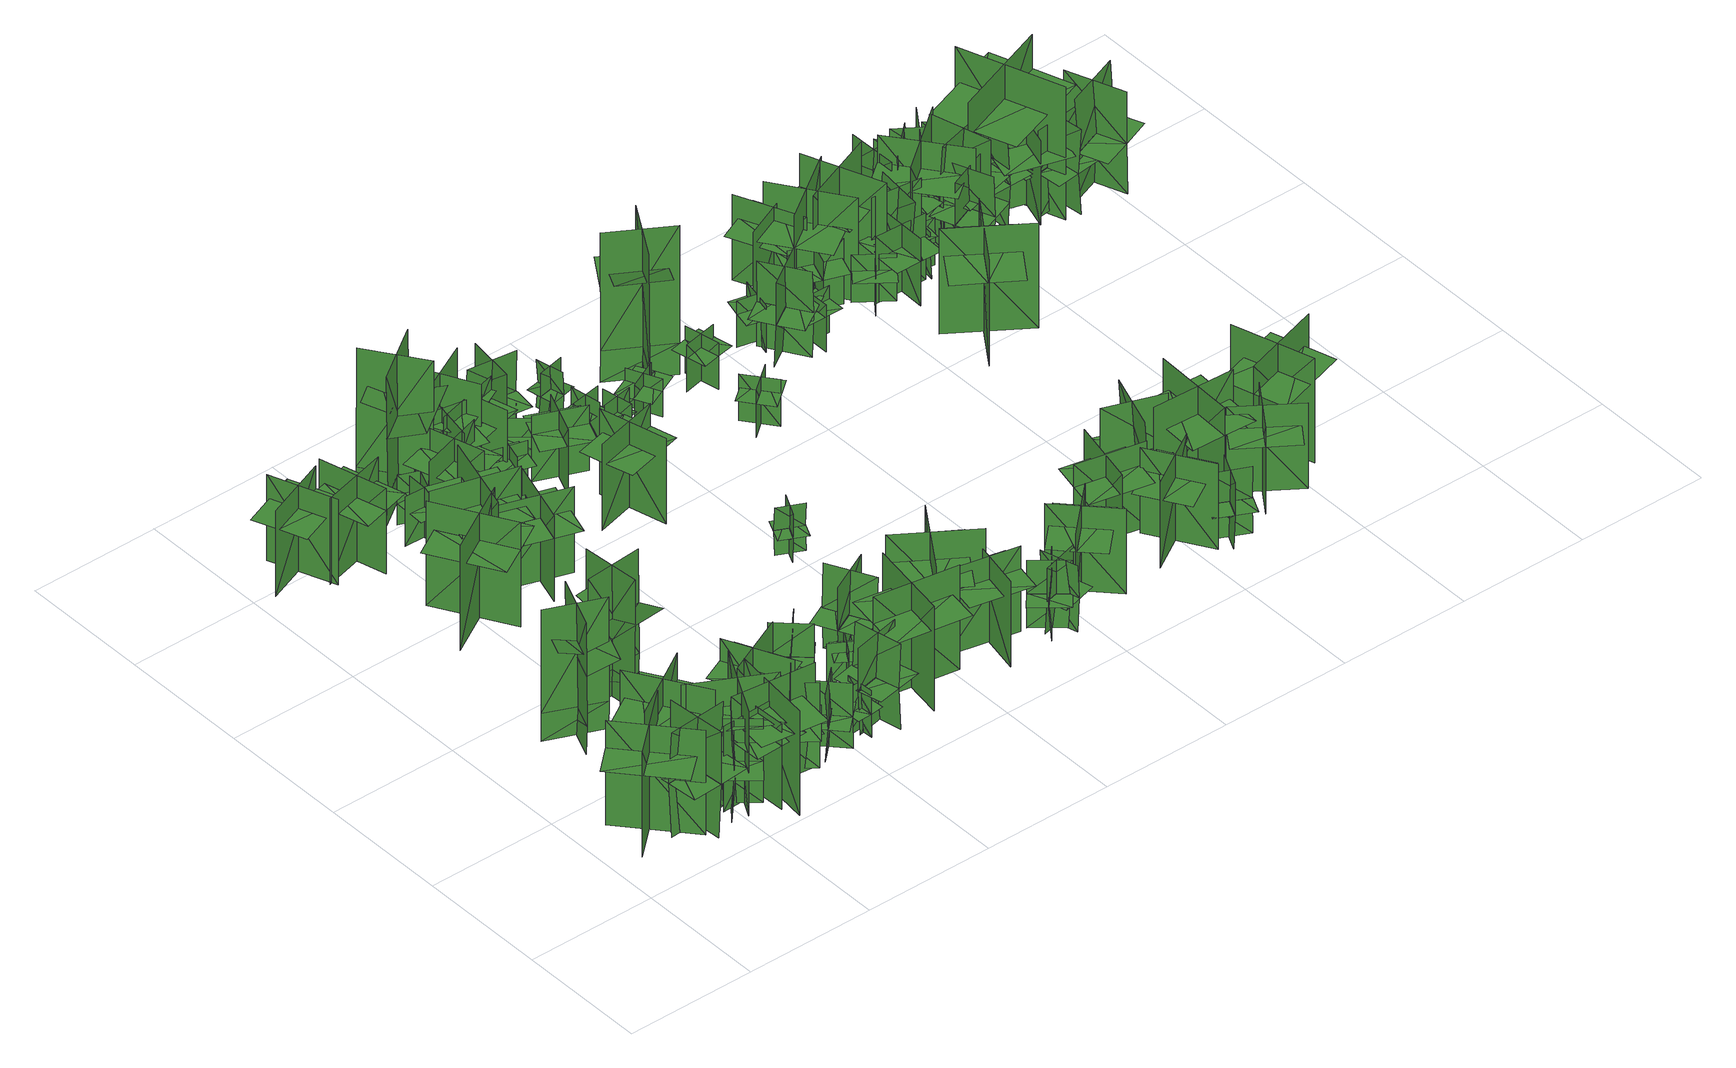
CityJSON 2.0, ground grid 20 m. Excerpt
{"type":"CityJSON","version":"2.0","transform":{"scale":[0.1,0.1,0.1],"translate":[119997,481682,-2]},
"CityObjects":{
"tree1":{"type":"SolitaryVegetationObject","geometry":[{"type":"MultiSurface","lod":"1","boundaries":[[[0,1,2]],[[0,2,3]],[[4,5,6]],[[4,6,7]],[[8,9,10]],[[8,10,11]],[[8,12,13]],[[8,13,9]]]}]},
"tree2":{"type":"SolitaryVegetationObject","geometry":[{"type":"MultiSurface","lod":"1","boundaries":[[[14,15,16]],[[14,16,17]],[[18,19,20]],[[18,20,21]],[[22,23,19]],[[22,19,18]],[[24,25,15]],[[24,15,14]],[[14,15,26]],[[14,26,27]],[[14,28,29]],[[14,29,15]]]}]},
"tree3":{"type":"SolitaryVegetationObject","geometry":[{"type":"MultiSurface","lod":"1","boundaries":[[[30,31,32]],[[30,32,33]],[[34,35,36]],[[34,36,37]],[[38,39,40]],[[38,40,41]],[[38,42,43]],[[38,43,39]]]}]},
"tree4":{"type":"SolitaryVegetationObject","geometry":[{"type":"MultiSurface","lod":"1","boundaries":[[[44,45,46]],[[44,46,47]],[[48,49,50]],[[48,50,51]],[[52,53,49]],[[52,49,48]],[[54,55,45]],[[54,45,44]],[[44,45,56]],[[44,56,57]],[[44,58,59]],[[44,59,45]]]}]},
"tree5":{"type":"SolitaryVegetationObject","geometry":[{"type":"MultiSurface","lod":"1","boundaries":[[[60,61,62]],[[60,62,63]],[[64,65,66]],[[64,66,67]],[[68,69,65]],[[68,65,64]],[[70,71,61]],[[70,61,60]],[[72,73,74]],[[72,74,75]],[[76,77,78]],[[76,78,79]]]}]},
"tree6":{"type":"SolitaryVegetationObject","geometry":[{"type":"MultiSurface","lod":"1","boundaries":[[[80,81,82]],[[80,82,83]],[[84,85,86]],[[84,86,87]],[[88,89,90]],[[88,90,91]],[[88,92,93]],[[88,93,89]]]}]},
"tree7":{"type":"SolitaryVegetationObject","geometry":[{"type":"MultiSurface","lod":"1","boundaries":[[[94,95,96]],[[94,96,97]],[[98,99,100]],[[98,100,101]],[[102,103,104]],[[102,104,105]],[[102,106,107]],[[102,107,103]]]}]},
"tree8":{"type":"SolitaryVegetationObject","geometry":[{"type":"MultiSurface","lod":"1","boundaries":[[[108,109,110]],[[108,110,111]],[[112,113,114]],[[112,114,115]],[[116,117,118]],[[116,118,119]],[[116,120,121]],[[116,121,117]]]}]},
"tree9":{"type":"SolitaryVegetationObject","geometry":[{"type":"MultiSurface","lod":"1","boundaries":[[[122,123,124]],[[122,124,125]],[[126,127,128]],[[126,128,129]],[[130,131,132]],[[130,132,133]],[[130,134,135]],[[130,135,131]]]}]},
"tree10":{"type":"SolitaryVegetationObject","geometry":[{"type":"MultiSurface","lod":"1","boundaries":[[[136,137,138]],[[136,138,139]],[[140,141,142]],[[140,142,143]],[[144,145,141]],[[144,141,140]],[[146,147,137]],[[146,137,136]],[[148,149,150]],[[148,150,151]],[[152,153,154]],[[152,154,155]]]}]},
"tree11":{"type":"SolitaryVegetationObject","geometry":[{"type":"MultiSurface","lod":"1","boundaries":[[[156,157,158]],[[156,158,159]],[[160,161,162]],[[160,162,163]],[[164,165,161]],[[164,161,160]],[[166,167,157]],[[166,157,156]],[[156,157,168]],[[156,168,169]],[[156,170,171]],[[156,171,157]]]}]},
"tree12":{"type":"SolitaryVegetationObject","geometry":[{"type":"MultiSurface","lod":"1","boundaries":[[[172,173,174]],[[172,174,175]],[[176,177,178]],[[176,178,179]],[[180,181,177]],[[180,177,176]],[[182,183,173]],[[182,173,172]],[[172,173,184]],[[172,184,185]],[[172,186,187]],[[172,187,173]]]}]},
"tree13":{"type":"SolitaryVegetationObject","geometry":[{"type":"MultiSurface","lod":"1","boundaries":[[[188,189,190]],[[188,190,191]],[[192,193,194]],[[192,194,195]],[[196,197,198]],[[196,198,199]],[[196,200,201]],[[196,201,197]]]}]},
"tree14":{"type":"SolitaryVegetationObject","geometry":[{"type":"MultiSurface","lod":"1","boundaries":[[[202,203,204]],[[202,204,205]],[[206,207,208]],[[206,208,209]],[[210,211,212]],[[210,212,213]],[[210,214,215]],[[210,215,211]]]}]},
"tree15":{"type":"SolitaryVegetationObject","geometry":[{"type":"MultiSurface","lod":"1","boundaries":[[[216,217,218]],[[216,218,219]],[[220,221,222]],[[220,222,223]],[[224,225,226]],[[224,226,227]],[[224,228,229]],[[224,229,225]]]}]},
"tree16":{"type":"SolitaryVegetationObject","geometry":[{"type":"MultiSurface","lod":"1","boundaries":[[[230,231,232]],[[230,232,233]],[[234,235,236]],[[234,236,237]],[[238,239,235]],[[238,235,234]],[[240,241,231]],[[240,231,230]],[[230,231,242]],[[230,242,243]],[[230,244,245]],[[230,245,231]]]}]},
"tree17":{"type":"SolitaryVegetationObject","geometry":[{"type":"MultiSurface","lod":"1","boundaries":[[[246,247,248]],[[246,248,249]],[[250,251,252]],[[250,252,253]],[[254,255,256]],[[254,256,257]],[[254,258,259]],[[254,259,255]]]}]},
"tree18":{"type":"SolitaryVegetationObject","geometry":[{"type":"MultiSurface","lod":"1","boundaries":[[[260,261,262]],[[260,262,263]],[[264,265,266]],[[264,266,267]],[[268,269,265]],[[268,265,264]],[[270,271,261]],[[270,261,260]],[[260,261,272]],[[260,272,273]],[[260,274,275]],[[260,275,261]]]}]},
"tree19":{"type":"SolitaryVegetationObject","geometry":[{"type":"MultiSurface","lod":"1","boundaries":[[[276,277,278]],[[276,278,279]],[[280,281,282]],[[280,282,283]],[[284,285,281]],[[284,281,280]],[[286,287,277]],[[286,277,276]],[[276,277,288]],[[276,288,289]],[[276,290,291]],[[276,291,277]]]}]},
"tree20":{"type":"SolitaryVegetationObject","geometry":[{"type":"MultiSurface","lod":"1","boundaries":[[[292,293,294]],[[292,294,295]],[[296,297,298]],[[296,298,299]],[[300,301,302]],[[300,302,303]],[[300,303,304]],[[300,304,305]]]}]},
"tree21":{"type":"SolitaryVegetationObject","geometry":[{"type":"MultiSurface","lod":"1","boundaries":[[[306,307,308]],[[306,308,309]],[[310,311,312]],[[310,312,313]],[[314,315,316]],[[314,316,317]],[[314,318,319]],[[314,319,315]]]}]},
"tree22":{"type":"SolitaryVegetationObject","geometry":[{"type":"MultiSurface","lod":"1","boundaries":[[[320,321,322]],[[320,322,323]],[[324,325,326]],[[324,326,327]],[[328,329,325]],[[328,325,324]],[[330,331,321]],[[330,321,320]],[[320,321,332]],[[320,332,333]],[[320,334,335]],[[320,335,321]]]}]},
"tree23":{"type":"SolitaryVegetationObject","geometry":[{"type":"MultiSurface","lod":"1","boundaries":[[[336,337,338]],[[336,338,339]],[[340,341,342]],[[340,342,343]],[[344,345,346]],[[344,346,347]],[[344,347,348]],[[344,348,349]]]}]},
"tree24":{"type":"SolitaryVegetationObject","geometry":[{"type":"MultiSurface","lod":"1","boundaries":[[[350,351,352]],[[350,352,353]],[[354,355,356]],[[354,356,357]],[[358,359,355]],[[358,355,354]],[[360,361,351]],[[360,351,350]],[[350,351,362]],[[350,362,363]],[[350,364,365]],[[350,365,351]]]}]},
"tree25":{"type":"SolitaryVegetationObject","geometry":[{"type":"MultiSurface","lod":"1","boundaries":[[[366,367,368]],[[366,368,369]],[[370,371,372]],[[370,372,373]],[[374,375,371]],[[374,371,370]],[[376,377,367]],[[376,367,366]],[[378,379,380]],[[378,380,381]],[[382,383,384]],[[382,384,385]]]}]},
"tree26":{"type":"SolitaryVegetationObject","geometry":[{"type":"MultiSurface","lod":"1","boundaries":[[[386,387,388]],[[386,388,389]],[[390,391,392]],[[390,392,393]],[[394,395,396]],[[394,396,397]],[[394,398,399]],[[394,399,395]]]}]},
"tree27":{"type":"SolitaryVegetationObject","geometry":[{"type":"MultiSurface","lod":"1","boundaries":[[[400,401,402]],[[400,402,403]],[[404,405,406]],[[404,406,407]],[[408,409,410]],[[408,410,411]],[[408,412,413]],[[408,413,409]]]}]},
"tree28":{"type":"SolitaryVegetationObject","geometry":[{"type":"MultiSurface","lod":"1","boundaries":[[[414,415,416]],[[414,416,417]],[[418,419,420]],[[418,420,421]],[[422,423,424]],[[422,424,425]],[[422,425,426]],[[422,426,427]]]}]},
"tree29":{"type":"SolitaryVegetationObject","geometry":[{"type":"MultiSurface","lod":"1","boundaries":[[[428,429,430]],[[428,430,431]],[[432,433,434]],[[432,434,435]],[[436,437,438]],[[436,438,439]],[[436,440,441]],[[436,441,437]]]}]},
"tree30":{"type":"SolitaryVegetationObject","geometry":[{"type":"MultiSurface","lod":"1","boundaries":[[[442,443,444]],[[442,444,445]],[[446,447,448]],[[446,448,449]],[[450,451,452]],[[450,452,453]],[[450,454,455]],[[450,455,451]]]}]},
"tree31":{"type":"SolitaryVegetationObject","geometry":[{"type":"MultiSurface","lod":"1","boundaries":[[[456,457,458]],[[456,458,459]],[[460,461,462]],[[460,462,463]],[[464,465,461]],[[464,461,460]],[[466,467,457]],[[466,457,456]],[[456,457,468]],[[456,468,469]],[[456,470,471]],[[456,471,457]]]}]},
"tree32":{"type":"SolitaryVegetationObject","geometry":[{"type":"MultiSurface","lod":"1","boundaries":[[[472,473,474]],[[472,474,475]],[[476,477,478]],[[476,478,479]],[[480,481,482]],[[480,482,483]],[[480,483,484]],[[480,484,485]]]}]},
"tree33":{"type":"SolitaryVegetationObject","geometry":[{"type":"MultiSurface","lod":"1","boundaries":[[[486,487,488]],[[486,488,489]],[[490,491,492]],[[490,492,493]],[[494,495,496]],[[494,496,497]],[[494,498,499]],[[494,499,495]]]}]},
"tree34":{"type":"SolitaryVegetationObject","geometry":[{"type":"MultiSurface","lod":"1","boundaries":[[[500,501,502]],[[500,502,503]],[[504,505,506]],[[504,506,507]],[[508,509,510]],[[508,510,511]],[[508,511,512]],[[508,512,513]]]}]},
"tree35":{"type":"SolitaryVegetationObject","geometry":[{"type":"MultiSurface","lod":"1","boundaries":[[[514,515,516]],[[514,516,517]],[[518,519,520]],[[518,520,521]],[[522,523,519]],[[522,519,518]],[[524,525,515]],[[524,515,514]],[[514,515,526]],[[514,526,527]],[[514,528,529]],[[514,529,515]]]}]},
"tree36":{"type":"SolitaryVegetationObject","geometry":[{"type":"MultiSurface","lod":"1","boundaries":[[[530,531,532]],[[530,532,533]],[[534,535,536]],[[534,536,537]],[[538,539,540]],[[538,540,541]],[[538,541,542]],[[538,542,543]]]}]},
"tree37":{"type":"SolitaryVegetationObject","geometry":[{"type":"MultiSurface","lod":"1","boundaries":[[[544,545,546]],[[544,546,547]],[[548,549,550]],[[548,550,551]],[[552,553,554]],[[552,554,555]],[[552,556,557]],[[552,557,553]]]}]},
"tree38":{"type":"SolitaryVegetationObject","geometry":[{"type":"MultiSurface","lod":"1","boundaries":[[[558,559,560]],[[558,560,561]],[[562,563,564]],[[562,564,565]],[[566,567,568]],[[566,568,569]],[[566,570,571]],[[566,571,567]]]}]},
"tree39":{"type":"SolitaryVegetationObject","geometry":[{"type":"MultiSurface","lod":"1","boundaries":[[[572,573,574]],[[572,574,575]],[[576,577,578]],[[576,578,579]],[[580,581,582]],[[580,582,583]],[[580,583,584]],[[580,584,585]]]}]},
"tree40":{"type":"SolitaryVegetationObject","geometry":[{"type":"MultiSurface","lod":"1","boundaries":[[[586,587,588]],[[586,588,589]],[[590,591,592]],[[590,592,593]],[[594,595,591]],[[594,591,590]],[[596,597,587]],[[596,587,586]],[[586,587,598]],[[586,598,599]],[[586,600,601]],[[586,601,587]]]}]},
"tree41":{"type":"SolitaryVegetationObject","geometry":[{"type":"MultiSurface","lod":"1","boundaries":[[[602,603,604]],[[602,604,605]],[[606,607,608]],[[606,608,609]],[[610,611,612]],[[610,612,613]],[[610,614,615]],[[610,615,611]]]}]},
"tree42":{"type":"SolitaryVegetationObject","geometry":[{"type":"MultiSurface","lod":"1","boundaries":[[[616,617,618]],[[616,618,619]],[[620,621,622]],[[620,622,623]],[[624,625,621]],[[624,621,620]],[[626,627,617]],[[626,617,616]],[[616,617,628]],[[616,628,629]],[[616,630,631]],[[616,631,617]]]}]},
"tree43":{"type":"SolitaryVegetationObject","geometry":[{"type":"MultiSurface","lod":"1","boundaries":[[[632,633,634]],[[632,634,635]],[[636,637,638]],[[636,638,639]],[[640,641,642]],[[640,642,643]],[[640,643,644]],[[640,644,645]]]}]},
"tree44":{"type":"SolitaryVegetationObject","geometry":[{"type":"MultiSurface","lod":"1","boundaries":[[[646,647,648]],[[646,648,649]],[[650,651,652]],[[650,652,653]],[[654,655,651]],[[654,651,650]],[[656,657,647]],[[656,647,646]],[[646,647,658]],[[646,658,659]],[[646,660,661]],[[646,661,647]]]}]},
"tree45":{"type":"SolitaryVegetationObject","geometry":[{"type":"MultiSurface","lod":"1","boundaries":[[[662,663,664]],[[662,664,665]],[[666,667,668]],[[666,668,669]],[[670,671,667]],[[670,667,666]],[[672,673,663]],[[672,663,662]],[[662,663,674]],[[662,674,675]],[[662,676,677]],[[662,677,663]]]}]},
"tree46":{"type":"SolitaryVegetationObject","geometry":[{"type":"MultiSurface","lod":"1","boundaries":[[[678,679,680]],[[678,680,681]],[[682,683,684]],[[682,684,685]],[[686,687,683]],[[686,683,682]],[[688,689,679]],[[688,679,678]],[[678,679,690]],[[678,690,691]],[[678,692,693]],[[678,693,679]]]}]},
"tree47":{"type":"SolitaryVegetationObject","geometry":[{"type":"MultiSurface","lod":"1","boundaries":[[[694,695,696]],[[694,696,697]],[[698,699,700]],[[698,700,701]],[[702,703,704]],[[702,704,705]],[[702,705,706]],[[702,706,707]]]}]},
"tree48":{"type":"SolitaryVegetationObject","geometry":[{"type":"MultiSurface","lod":"1","boundaries":[[[708,709,710]],[[708,710,711]],[[712,713,714]],[[712,714,715]],[[716,717,718]],[[716,718,719]],[[716,719,720]],[[716,720,721]]]}]},
"tree49":{"type":"SolitaryVegetationObject","geometry":[{"type":"MultiSurface","lod":"1","boundaries":[[[722,723,724]],[[722,724,725]],[[726,727,728]],[[726,728,729]],[[730,731,732]],[[730,732,733]],[[730,734,735]],[[730,735,731]]]}]},
"tree50":{"type":"SolitaryVegetationObject","geometry":[{"type":"MultiSurface","lod":"1","boundaries":[[[736,737,738]],[[736,738,739]],[[740,741,742]],[[740,742,743]],[[744,745,746]],[[744,746,747]],[[744,747,748]],[[744,748,749]]]}]},
"tree51":{"type":"SolitaryVegetationObject","geometry":[{"type":"MultiSurface","lod":"1","boundaries":[[[750,751,752]],[[750,752,753]],[[754,755,756]],[[754,756,757]],[[758,759,755]],[[758,755,754]],[[760,761,751]],[[760,751,750]],[[762,763,764]],[[762,764,765]],[[766,767,768]],[[766,768,769]]]}]},
"tree52":{"type":"SolitaryVegetationObject","geometry":[{"type":"MultiSurface","lod":"1","boundaries":[[[770,771,772]],[[770,772,773]],[[774,775,776]],[[774,776,777]],[[778,779,780]],[[778,780,781]],[[778,781,782]],[[778,782,783]]]}]},
"tree53":{"type":"SolitaryVegetationObject","geometry":[{"type":"MultiSurface","lod":"1","boundaries":[[[784,785,786]],[[784,786,787]],[[788,789,790]],[[788,790,791]],[[792,793,794]],[[792,794,795]],[[792,796,797]],[[792,797,793]]]}]},
"tree54":{"type":"SolitaryVegetationObject","geometry":[{"type":"MultiSurface","lod":"1","boundaries":[[[798,799,800]],[[798,800,801]],[[802,803,804]],[[802,804,805]],[[806,807,808]],[[806,808,809]],[[806,810,811]],[[806,811,807]]]}]},
"tree55":{"type":"SolitaryVegetationObject","geometry":[{"type":"MultiSurface","lod":"1","boundaries":[[[812,813,814]],[[812,814,815]],[[816,817,818]],[[816,818,819]],[[820,821,817]],[[820,817,816]],[[822,823,813]],[[822,813,812]],[[812,813,824]],[[812,824,825]],[[812,826,827]],[[812,827,813]]]}]},
"tree56":{"type":"SolitaryVegetationObject","geometry":[{"type":"MultiSurface","lod":"1","boundaries":[[[828,829,830]],[[828,830,831]],[[832,833,834]],[[832,834,835]],[[836,837,838]],[[836,838,839]],[[836,839,840]],[[836,840,841]]]}]},
"tree57":{"type":"SolitaryVegetationObject","geometry":[{"type":"MultiSurface","lod":"1","boundaries":[[[842,843,844]],[[842,844,845]],[[846,847,848]],[[846,848,849]],[[850,851,847]],[[850,847,846]],[[852,853,843]],[[852,843,842]],[[842,843,854]],[[842,854,855]],[[842,856,857]],[[842,857,843]]]}]},
"tree58":{"type":"SolitaryVegetationObject","geometry":[{"type":"MultiSurface","lod":"1","boundaries":[[[858,859,860]],[[858,860,861]],[[862,863,864]],[[862,864,865]],[[866,867,863]],[[866,863,862]],[[868,869,859]],[[868,859,858]],[[858,859,870]],[[858,870,871]],[[858,872,873]],[[858,873,859]]]}]},
"tree59":{"type":"SolitaryVegetationObject","geometry":[{"type":"MultiSurface","lod":"1","boundaries":[[[874,875,876]],[[874,876,877]],[[878,879,880]],[[878,880,881]],[[882,883,884]],[[882,884,885]],[[882,885,886]],[[882,886,887]]]}]},
"tree60":{"type":"SolitaryVegetationObject","geometry":[{"type":"MultiSurface","lod":"1","boundaries":[[[888,889,890]],[[888,890,891]],[[892,893,894]],[[892,894,895]],[[896,897,898]],[[896,898,899]],[[896,900,901]],[[896,901,897]]]}]},
"tree61":{"type":"SolitaryVegetationObject","geometry":[{"type":"MultiSurface","lod":"1","boundaries":[[[902,903,904]],[[902,904,905]],[[906,907,908]],[[906,908,909]],[[910,911,912]],[[910,912,913]],[[910,913,914]],[[910,914,915]]]}]},
"tree62":{"type":"SolitaryVegetationObject","geometry":[{"type":"MultiSurface","lod":"1","boundaries":[[[916,917,918]],[[916,918,919]],[[920,921,922]],[[920,922,923]],[[924,925,926]],[[924,926,927]],[[924,928,929]],[[924,929,925]]]}]},
"tree63":{"type":"SolitaryVegetationObject","geometry":[{"type":"MultiSurface","lod":"1","boundaries":[[[930,931,932]],[[930,932,933]],[[934,935,936]],[[934,936,937]],[[938,939,940]],[[938,940,941]],[[938,942,943]],[[938,943,939]]]}]},
"tree64":{"type":"SolitaryVegetationObject","geometry":[{"type":"MultiSurface","lod":"1","boundaries":[[[944,945,946]],[[944,946,947]],[[948,949,950]],[[948,950,951]],[[952,953,954]],[[952,954,955]],[[952,955,956]],[[952,956,957]]]}]},
"tree65":{"type":"SolitaryVegetationObject","geometry":[{"type":"MultiSurface","lod":"1","boundaries":[[[958,959,960]],[[958,960,961]],[[962,963,964]],[[962,964,965]],[[966,967,968]],[[966,968,969]],[[966,967,970]],[[966,970,971]]]}]},
"tree66":{"type":"SolitaryVegetationObject","geometry":[{"type":"MultiSurface","lod":"1","boundaries":[[[972,973,974]],[[972,974,975]],[[976,977,978]],[[976,978,979]],[[980,981,982]],[[980,982,983]],[[980,983,984]],[[980,984,985]]]}]},
"tree67":{"type":"SolitaryVegetationObject","geometry":[{"type":"MultiSurface","lod":"1","boundaries":[[[986,987,988]],[[986,988,989]],[[990,991,992]],[[990,992,993]],[[994,995,996]],[[994,996,997]],[[994,998,999]],[[994,999,995]]]}]},
"tree68":{"type":"SolitaryVegetationObject","geometry":[{"type":"MultiSurface","lod":"1","boundaries":[[[1000,1001,1002]],[[1000,1002,1003]],[[1004,1005,1006]],[[1004,1006,1007]],[[1008,1009,1010]],[[1008,1010,1011]],[[1008,1009,1012]],[[1008,1012,1013]]]}]},
"tree69":{"type":"SolitaryVegetationObject","geometry":[{"type":"MultiSurface","lod":"1","boundaries":[[[1014,1015,1016]],[[1014,1016,1017]],[[1018,1019,1020]],[[1018,1020,1021]],[[1022,1023,1024]],[[1022,1024,1025]],[[1022,1026,1027]],[[1022,1027,1023]]]}]},
"tree70":{"type":"SolitaryVegetationObject","geometry":[{"type":"MultiSurface","lod":"1","boundaries":[[[1028,1029,1030]],[[1028,1030,1031]],[[1032,1033,1034]],[[1032,1034,1035]],[[1036,1037,1033]],[[1036,1033,1032]],[[1038,1039,1029]],[[1038,1029,1028]],[[1028,1029,1040]],[[1028,1040,1041]],[[1028,1042,1043]],[[1028,1043,1029]]]}]},
"tree71":{"type":"SolitaryVegetationObject","geometry":[{"type":"MultiSurface","lod":"1","boundaries":[[[1044,1045,1046]],[[1044,1046,1047]],[[1048,1049,1050]],[[1048,1050,1051]],[[1052,1053,1049]],[[1052,1049,1048]],[[1054,1055,1045]],[[1054,1045,1044]],[[1044,1045,1056]],[[1044,1056,1057]],[[1044,1058,1059]],[[1044,1059,1045]]]}]},
"tree72":{"type":"SolitaryVegetationObject","geometry":[{"type":"MultiSurface","lod":"1","boundaries":[[[1060,1061,1062]],[[1060,1062,1063]],[[1064,1065,1066]],[[1064,1066,1067]],[[1068,1069,1065]],[[1068,1065,1064]],[[1070,1071,1061]],[[1070,1061,1060]],[[1060,1061,1072]],[[1060,1072,1073]],[[1060,1074,1075]],[[1060,1075,1061]]]}]},
"tree73":{"type":"SolitaryVegetationObject","geometry":[{"type":"MultiSurface","lod":"1","boundaries":[[[1076,1077,1078]],[[1076,1078,1079]],[[1080,1081,1082]],[[1080,1082,1083]],[[1084,1085,1081]],[[1084,1081,1080]],[[1086,1087,1077]],[[1086,1077,1076]],[[1076,1077,1088]],[[1076,1088,1089]],[[1076,1090,1091]],[[1076,1091,1077]]]}]},
"tree74":{"type":"SolitaryVegetationObject","geometry":[{"type":"MultiSurface","lod":"1","boundaries":[[[1092,1093,1094]],[[1092,1094,1095]],[[1096,1097,1098]],[[1096,1098,1099]],[[1100,1101,1102]],[[1100,1102,1103]],[[1100,1104,1105]],[[1100,1105,1101]]]}]},
"tree75":{"type":"SolitaryVegetationObject","geometry":[{"type":"MultiSurface","lod":"1","boundaries":[[[1106,1107,1108]],[[1106,1108,1109]],[[1110,1111,1112]],[[1110,1112,1113]],[[1114,1115,1116]],[[1114,1116,1117]],[[1114,1118,1119]],[[1114,1119,1115]]]}]},
"tree76":{"type":"SolitaryVegetationObject","geometry":[{"type":"MultiSurface","lod":"1","boundaries":[[[1120,1121,1122]],[[1120,1122,1123]],[[1124,1125,1126]],[[1124,1126,1127]],[[1128,1129,1125]],[[1128,1125,1124]],[[1130,1131,1121]],[[1130,1121,1120]],[[1120,1121,1132]],[[1120,1132,1133]],[[1120,1134,1135]],[[1120,1135,1121]]]}]},
"tree77":{"type":"SolitaryVegetationObject","geometry":[{"type":"MultiSurface","lod":"1","boundaries":[[[1136,1137,1138]],[[1136,1138,1139]],[[1140,1141,1142]],[[1140,1142,1143]],[[1144,1145,1141]],[[1144,1141,1140]],[[1146,1147,1137]],[[1146,1137,1136]],[[1136,1137,1148]],[[1136,1148,1149]],[[1136,1150,1151]],[[1136,1151,1137]]]}]},
"tree78":{"type":"SolitaryVegetationObject","geometry":[{"type":"MultiSurface","lod":"1","boundaries":[[[1152,1153,1154]],[[1152,1154,1155]],[[1156,1157,1158]],[[1156,1158,1159]],[[1160,1161,1157]],[[1160,1157,1156]],[[1162,1163,1153]],[[1162,1153,1152]],[[1152,1153,1164]],[[1152,1164,1165]],[[1152,1166,1167]],[[1152,1167,1153]]]}]},
"tree79":{"type":"SolitaryVegetationObject","geometry":[{"type":"MultiSurface","lod":"1","boundaries":[[[1168,1169,1170]],[[1168,1170,1171]],[[1172,1173,1174]],[[1172,1174,1175]],[[1176,1177,1173]],[[1176,1173,1172]],[[1178,1179,1169]],[[1178,1169,1168]],[[1168,1169,1180]],[[1168,1180,1181]],[[1168,1182,1183]],[[1168,1183,1169]]]}]},
"tree80":{"type":"SolitaryVegetationObject","geometry":[{"type":"MultiSurface","lod":"1","boundaries":[[[1184,1185,1186]],[[1184,1186,1187]],[[1188,1189,1190]],[[1188,1190,1191]],[[1192,1193,1189]],[[1192,1189,1188]],[[1194,1195,1185]],[[1194,1185,1184]],[[1184,1185,1196]],[[1184,1196,1197]],[[1184,1198,1199]],[[1184,1199,1185]]]}]},
"tree81":{"type":"SolitaryVegetationObject","geometry":[{"type":"MultiSurface","lod":"1","boundaries":[[[1200,1201,1202]],[[1200,1202,1203]],[[1204,1205,1206]],[[1204,1206,1207]],[[1208,1209,1210]],[[1208,1210,1211]],[[1208,1211,1212]],[[1208,1212,1213]]]}]},
"tree82":{"type":"SolitaryVegetationObject","geometry":[{"type":"MultiSurface","lod":"1","boundaries":[[[1214,1215,1216]],[[1214,1216,1217]],[[1218,1219,1220]],[[1218,1220,1221]],[[1222,1223,1224]],[[1222,1224,1225]],[[1222,1226,1227]],[[1222,1227,1223]]]}]},
"tree83":{"type":"SolitaryVegetationObject","geometry":[{"type":"MultiSurface","lod":"1","boundaries":[[[1228,1229,1230]],[[1228,1230,1231]],[[1232,1233,1234]],[[1232,1234,1235]],[[1236,1237,1238]],[[1236,1238,1239]],[[1236,1239,1240]],[[1236,1240,1241]]]}]},
"tree84":{"type":"SolitaryVegetationObject","geometry":[{"type":"MultiSurface","lod":"1","boundaries":[[[1242,1243,1244]],[[1242,1244,1245]],[[1246,1247,1248]],[[1246,1248,1249]],[[1250,1251,1247]],[[1250,1247,1246]],[[1252,1253,1243]],[[1252,1243,1242]],[[1242,1243,1254]],[[1242,1254,1255]],[[1242,1256,1257]],[[1242,1257,1243]]]}]},
"tree85":{"type":"SolitaryVegetationObject","geometry":[{"type":"MultiSurface","lod":"1","boundaries":[[[1258,1259,1260]],[[1258,1260,1261]],[[1262,1263,1264]],[[1262,1264,1265]],[[1266,1267,1263]],[[1266,1263,1262]],[[1268,1269,1259]],[[1268,1259,1258]],[[1258,1259,1270]],[[1258,1270,1271]],[[1258,1272,1273]],[[1258,1273,1259]]]}]},
"tree86":{"type":"SolitaryVegetationObject","geometry":[{"type":"MultiSurface","lod":"1","boundaries":[[[1274,1275,1276]],[[1274,1276,1277]],[[1278,1279,1280]],[[1278,1280,1281]],[[1282,1283,1279]],[[1282,1279,1278]],[[1284,1285,1275]],[[1284,1275,1274]],[[1274,1275,1286]],[[1274,1286,1287]],[[1274,1288,1289]],[[1274,1289,1275]]]}]}
},
"vertices":[
[134,50,12],[48,148,12],[48,148,184],[134,50,184],[140,153,12],[42,67,12],[42,67,184],[140,153,184],[127,58,140],[48,148,140],[10,114,140],[88,25,140],[165,92,140],[87,182,140],
[140,127,98],[147,34,98],[195,38,98],[188,131,98],[190,86,98],[96,79,98],[97,74,184],[190,81,184],[190,81,12],[97,74,12],[136,127,12],[143,34,12],[147,34,184],[140,127,184],[93,124,98],[100,31,98],
[99,131,11],[210,198,11],[210,198,183],[99,131,183],[198,107,11],[131,218,11],[131,218,183],[198,107,183],[108,136,139],[210,198,139],[183,242,139],[81,180,139],[135,93,139],[236,154,139],
[234,54,80],[175,102,80],[150,71,80],[209,23,80],[181,47,80],[230,106,80],[226,109,150],[178,50,150],[178,50,10],[226,109,10],[236,56,10],[177,105,10],[175,102,150],[234,54,150],[258,84,80],[199,132,80],
[160,360,57],[125,277,57],[123,277,228],[158,361,228],[96,335,58],[180,299,58],[180,300,228],[96,335,228],[96,335,12],[180,300,12],[158,361,12],[123,277,12],[159,360,140],[124,277,140],[166,259,157],[201,343,157],[128,288,167],[154,351,167],[123,364,177],[97,302,177],
[244,139,6],[248,33,6],[248,33,147],[244,139,147],[187,77,6],[293,81,6],[293,81,147],[187,77,147],[245,130,111],[248,33,111],[290,34,111],[287,131,111],[203,128,111],[206,31,111],
[172,144,10],[287,83,10],[287,83,182],[172,144,182],[203,46,10],[264,160,10],[264,160,182],[203,46,182],[182,139,138],[287,83,138],[311,128,138],[206,184,138],[158,93,138],[263,37,138],
[258,9,6],[273,138,6],[273,138,178],[258,9,178],[338,73,6],[209,88,6],[209,88,178],[338,73,178],[259,20,133],[273,138,133],[222,144,133],[208,26,133],[310,14,133],[324,132,133],
[24,783,15],[123,821,15],[123,821,156],[24,783,156],[101,749,15],[63,848,15],[63,848,156],[101,749,156],[32,786,119],[123,821,119],[108,860,119],[17,825,119],[47,747,119],[138,782,119],
[273,350,58],[183,343,58],[183,345,228],[273,352,228],[221,395,58],[228,305,58],[229,305,228],[222,395,228],[222,395,13],[229,305,13],[273,352,13],[183,345,13],[273,351,141],[183,344,141],[186,298,157],[277,305,157],[195,345,168],[263,351,168],[260,385,177],[192,379,177],
[334,118,82],[284,60,82],[315,34,83],[364,92,83],[339,65,82],[281,115,82],[278,111,152],[336,62,152],[336,62,12],[278,111,12],[331,120,12],[282,62,12],[284,60,152],[334,118,152],[304,143,83],[255,85,83],
[330,77,55],[341,118,55],[320,124,55],[309,83,55],[315,102,55],[356,91,55],[356,93,94],[316,105,94],[316,105,16],[356,93,16],[332,76,16],[343,117,16],[341,118,94],[330,77,94],[351,71,55],[362,112,55],
[340,117,13],[295,213,13],[295,213,154],[340,117,154],[369,196,13],[272,151,13],[272,151,154],[369,196,154],[336,125,118],[295,213,118],[257,196,118],[298,108,118],[374,143,118],[334,231,118],
[164,648,11],[229,535,11],[229,535,183],[164,648,183],[138,548,11],[250,613,11],[250,613,183],[138,548,183],[169,638,139],[229,535,139],[273,561,139],[214,664,139],[125,612,139],[184,510,139],
[137,831,14],[164,728,14],[164,728,155],[137,831,155],[95,758,14],[198,785,14],[198,785,155],[95,758,155],[139,822,119],[164,728,119],[205,739,119],[180,833,119],[99,811,119],[124,717,119],
[394,65,65],[353,108,65],[331,87,65],[371,43,65],[353,65,65],[396,106,65],[394,108,120],[350,68,120],[350,68,11],[394,108,11],[396,66,11],[355,110,11],[353,108,120],[394,65,120],[416,85,65],[375,128,65],
[268,709,13],[232,584,13],[232,584,185],[268,709,185],[178,658,13],[303,623,13],[303,623,185],[178,658,185],[265,698,141],[232,584,141],[282,570,141],[314,684,141],[215,712,141],[183,598,141],
[428,68,50],[425,111,50],[403,109,50],[406,67,50],[405,87,50],[447,90,50],[447,93,89],[405,90,89],[405,90,11],[447,93,11],[429,68,11],[427,111,11],[425,111,89],[428,68,89],[449,70,50],[446,112,50],
[387,227,70],[431,187,70],[452,210,70],[408,250,70],[428,230,70],[389,186,70],[391,183,125],[431,228,125],[431,228,16],[391,183,16],[386,225,16],[430,185,16],[431,187,125],[387,227,125],[367,205,70],[411,165,70],
[250,784,16],[248,722,16],[248,722,98],[250,784,98],[218,754,16],[280,752,16],[280,752,98],[218,754,98],[225,754,67],[224,729,67],[267,727,67],[268,752,67],[270,778,67],[226,779,67],
[327,649,12],[295,547,12],[295,547,153],[327,649,153],[253,610,12],[354,577,12],[354,577,153],[253,610,153],[324,640,116],[295,547,116],[335,534,116],[364,627,116],[284,653,116],[255,560,116],
[421,86,80],[496,102,80],[488,141,81],[413,125,81],[449,131,80],[465,57,80],[469,58,151],[454,132,151],[454,132,10],[469,58,10],[422,83,10],[496,99,10],[496,102,151],[421,86,151],[429,49,81],[504,64,81],
[255,754,17],[278,811,17],[278,811,99],[255,754,99],[295,771,17],[238,794,17],[238,794,99],[295,771,99],[288,774,68],[298,798,68],[257,814,68],[248,790,68],[239,766,68],[279,750,68],
[293,731,56],[265,763,56],[249,748,56],[277,717,56],[264,732,56],[296,761,56],[294,763,95],[262,734,95],[262,734,17],[294,763,17],[295,732,17],[266,764,17],[265,763,95],[293,731,95],[309,746,56],[281,777,56],
[308,854,71],[223,795,71],[222,797,266],[307,856,266],[231,869,71],[290,784,71],[291,784,266],[232,869,266],[232,869,20],[291,784,20],[307,856,20],[222,797,20],[307,855,166],[222,796,166],[253,753,185],[338,812,185],[234,804,197],[297,849,197],[275,881,207],[211,836,207],
[281,809,14],[311,707,14],[311,707,155],[281,809,155],[242,735,14],[343,765,14],[343,765,155],[242,735,155],[284,800,118],[311,707,118],[352,719,118],[324,813,118],[243,788,118],[271,695,118],
[489,197,17],[464,157,17],[464,157,80],[489,197,80],[453,188,17],[493,164,17],[493,164,80],[453,188,80],[487,194,64],[464,157,64],[480,147,64],[503,184,64],[471,204,64],[448,167,64],
[273,828,19],[321,822,19],[321,822,85],[273,828,85],[294,800,19],[300,849,19],[300,849,85],[294,800,85],[295,806,60],[315,803,60],[319,838,60],[299,840,60],[279,843,60],[274,809,60],
[313,749,16],[332,853,16],[332,853,157],[313,749,157],[382,797,16],[277,816,16],[277,816,157],[382,797,157],[315,758,120],[332,853,120],[291,861,120],[274,765,120],[356,750,120],[373,846,120],
[606,103,12],[478,124,12],[478,124,184],[606,103,184],[546,186,12],[525,58,12],[525,58,184],[546,186,184],[595,105,140],[478,124,140],[470,73,140],[587,54,140],[604,155,140],[486,175,140],
[478,195,85],[546,229,85],[528,264,85],[460,230,85],[493,245,85],[527,177,85],[532,179,155],[497,247,155],[497,247,15],[532,179,15],[479,192,15],[547,226,15],[546,229,155],[478,195,155],[495,160,85],[563,194,85],
[369,782,18],[311,896,18],[311,896,189],[369,782,189],[394,860,18],[394,860,189],[280,802,189],[280,802,18],[394,860,135],[370,907,135],[279,861,135],[303,814,135],[327,766,135],[419,812,135],
[314,792,16],[416,818,16],[416,818,157],[314,792,157],[386,750,16],[359,852,16],[359,852,157],[386,750,157],[322,794,120],[416,818,120],[406,859,120],[312,834,120],[333,753,120],[427,778,120],
[385,729,16],[401,782,16],[401,782,93],[385,729,93],[418,747,16],[365,762,16],[365,762,93],[418,747,93],[418,747,72],[425,774,72],[372,789,72],[365,762,72],[357,736,72],[410,720,72],
[363,809,73],[404,851,73],[382,873,74],[341,830,74],[361,850,73],[404,809,73],[407,811,128],[364,853,128],[364,853,19],[407,811,19],[365,807,19],[406,850,19],[404,851,128],[363,809,128],[384,788,74],[426,831,74],
[451,810,17],[413,763,17],[413,763,99],[451,810,99],[408,806,17],[456,767,17],[456,767,99],[408,806,99],[414,801,68],[397,782,68],[431,754,68],[447,774,68],[463,794,68],[430,821,68],
[577,116,14],[649,224,14],[649,224,187],[577,116,187],[678,137,14],[570,209,14],[570,209,187],[678,137,187],[583,125,142],[649,224,142],[607,253,142],[541,154,142],[626,97,142],[692,196,142],
[436,619,14],[539,645,14],[539,645,155],[436,619,155],[508,576,14],[482,679,14],[482,679,155],[508,576,155],[444,621,118],[539,645,118],[528,685,118],[434,662,118],[455,580,118],[549,604,118],
[478,773,15],[448,702,15],[448,702,123],[478,773,123],[430,754,15],[502,724,15],[502,724,123],[430,754,123],[430,754,93],[415,719,93],[487,688,93],[502,724,93],[517,760,93],[446,790,93],
[443,883,88],[433,807,88],[472,802,88],[482,877,88],[476,841,88],[400,851,88],[400,847,158],[475,837,158],[475,837,18],[400,847,18],[440,883,18],[429,807,18],[433,807,158],[443,883,158],[405,888,88],[394,812,88],
[611,133,14],[715,111,14],[715,111,155],[611,133,155],[658,63,14],[680,167,14],[680,167,155],[658,63,155],[620,131,118],[715,111,118],[724,153,118],[629,173,118],[612,90,118],[707,70,118],
[606,453,48],[587,415,48],[607,405,48],[625,444,48],[616,426,48],[578,444,48],[577,441,87],[615,423,87],[615,423,9],[577,441,9],[604,454,9],[586,415,9],[587,415,87],[606,453,87],[586,462,48],[568,424,48],
[549,759,17],[541,807,17],[541,807,82],[549,759,82],[569,787,17],[521,779,17],[521,779,82],[569,787,82],[564,786,57],[561,806,57],[526,801,57],[530,781,57],[533,760,57],[567,766,57],
[729,115,67],[774,77,67],[794,100,68],[749,138,68],[770,119,67],[731,74,67],[734,71,122],[772,117,122],[772,117,13],[734,71,13],[727,113,13],[773,75,13],[774,77,122],[729,115,122],[709,92,68],[755,54,68],
[559,849,57],[518,841,57],[522,819,58],[564,828,58],[543,824,57],[535,866,57],[532,866,96],[541,824,96],[541,824,18],[532,866,18],[559,851,18],[517,843,18],[518,841,96],[559,849,96],[555,870,58],[513,862,58],
[795,101,67],[738,85,67],[746,55,67],[803,71,67],[775,65,67],[760,122,67],[756,121,122],[772,64,122],[772,64,13],[756,121,13],[795,103,13],[737,88,13],[738,85,122],[795,101,122],[787,130,67],[730,114,67],
[570,778,16],[579,730,16],[579,730,82],[570,778,82],[550,750,16],[598,758,16],[598,758,82],[550,750,82],[555,751,57],[559,731,57],[593,737,57],[590,757,57],[586,777,57],[552,771,57],
[622,795,18],[622,795,80],[644,746,80],[644,746,18],[655,782,18],[655,782,80],[609,760,80],[609,760,18],[663,785,60],[651,809,60],[593,782,60],[604,758,60],[616,734,60],[674,761,60],
[786,85,14],[863,158,14],[863,158,154],[786,85,154],[870,84,14],[797,160,14],[797,160,154],[870,84,154],[793,91,118],[863,158,118],[834,189,118],[764,121,118],[822,61,118],[892,128,118],
[749,634,17],[715,678,17],[715,678,94],[749,634,94],[754,671,17],[710,637,17],[710,637,94],[754,671,94],[754,671,72],[737,693,72],[693,659,72],[710,637,72],[727,615,72],[771,649,72],
[629,853,69],[718,800,69],[717,799,264],[628,852,264],[648,777,70],[701,866,70],[700,867,264],[647,778,264],[647,778,18],[700,867,18],[628,852,18],[717,799,18],[629,852,164],[717,799,164],[745,845,183],[656,898,183],[705,807,195],[638,846,195],[618,812,206],[685,773,206],
[755,777,18],[701,766,18],[701,766,95],[755,777,95],[725,797,18],[736,743,18],[736,743,95],[725,797,95],[725,797,73],[698,792,73],[709,738,73],[736,743,73],[763,748,73],[752,803,73],
[978,172,16],[874,194,16],[874,194,157],[978,172,157],[932,242,16],[909,138,16],[909,138,157],[932,242,157],[969,174,121],[874,194,121],[865,153,121],[960,133,121],[978,215,121],[883,235,121],
[939,98,13],[1030,153,13],[1030,153,154],[939,98,154],[1021,79,13],[966,170,13],[966,170,154],[1021,79,154],[947,103,117],[1030,153,117],[1009,189,117],[925,139,117],[969,67,117],[1052,117,117],
[1041,204,99],[953,235,99],[937,189,100],[1025,158,100],[983,175,99],[1014,263,99],[1009,265,185],[978,176,185],[978,176,14],[1009,265,14],[1042,207,14],[954,238,14],[953,235,185],[1041,204,185],[1057,248,100],[969,279,100],
[831,761,20],[843,815,20],[843,815,97],[831,761,97],[862,781,20],[808,793,20],[808,793,97],[862,781,97],[862,781,75],[868,808,75],[815,820,75],[808,793,75],[802,766,75],[856,754,75],
[885,769,90],[820,728,90],[841,695,90],[906,735,90],[874,717,90],[833,782,90],[830,779,160],[870,715,160],[870,715,20],[830,779,20],[883,772,20],[819,731,20],[820,728,160],[885,769,160],[864,802,90],[800,761,90],
[1067,122,65],[1041,69,65],[1069,55,65],[1095,109,65],[1081,83,65],[1028,110,65],[1026,106,119],[1080,80,119],[1080,80,10],[1026,106,10],[1065,123,10],[1039,70,10],[1041,69,119],[1067,122,119],[1040,135,65],[1014,82,65],
[890,766,21],[890,711,21],[890,711,98],[890,766,98],[863,741,21],[919,740,21],[919,740,98],[863,741,98],[863,741,77],[863,713,77],[919,713,77],[919,740,77],[919,768,77],[864,768,77],
[1080,260,15],[1074,130,15],[1074,130,188],[1080,260,188],[1005,190,15],[1134,184,15],[1134,184,188],[1005,190,188],[1080,248,143],[1074,130,143],[1125,127,143],[1131,246,143],[1028,251,143],[1022,132,143],
[899,800,21],[971,773,21],[971,773,129],[899,800,129],[920,753,21],[947,826,21],[947,826,129],[920,753,129],[920,753,98],[956,740,98],[983,812,98],[947,826,98],[911,839,98],[883,767,98],
[896,907,17],[939,809,17],[939,809,158],[896,907,158],[866,829,17],[963,871,17],[963,871,158],[866,829,158],[900,899,122],[939,809,122],[977,826,122],[938,915,122],[861,882,122],[900,793,122],
[1190,100,15],[1103,161,15],[1103,161,156],[1190,100,156],[1175,183,15],[1114,95,15],[1114,95,156],[1175,183,156],[1183,105,120],[1103,161,120],[1079,126,120],[1159,71,120],[1207,140,120],[1127,195,120],
[917,870,21],[989,765,21],[989,765,191],[917,870,191],[902,790,21],[902,790,191],[1008,862,191],[1008,862,21],[902,790,137],[932,746,137],[1017,803,137],[986,847,137],[956,891,137],[872,834,137],
[1027,733,22],[980,768,22],[980,768,100],[1027,733,100],[1022,773,22],[986,726,22],[986,726,100],[1022,773,100],[1029,735,74],[982,770,74],[964,746,74],[1011,711,74],[996,789,74],[1043,754,74],
[1066,851,21],[947,805,21],[947,805,192],[1066,851,192],[990,884,21],[990,884,192],[1037,765,192],[1037,765,21],[990,884,138],[941,864,138],[978,769,138],[1028,788,138],[1077,808,138],[1040,903,138],
[1039,561,13],[1112,669,13],[1112,669,186],[1039,561,186],[1139,581,13],[1032,654,13],[1032,654,186],[1139,581,186],[1045,571,141],[1112,669,141],[1069,698,141],[1002,599,141],[1087,542,141],[1154,640,141],
[1045,706,21],[1047,788,21],[1047,788,131],[1045,706,131],[1085,744,21],[1003,747,21],[1003,747,131],[1085,744,131],[1048,706,94],[1050,788,94],[1009,789,94],[1006,707,94],[1083,787,94],[1081,705,94],
[1285,213,13],[1161,175,13],[1161,175,185],[1285,213,185],[1194,261,13],[1232,137,13],[1232,137,185],[1194,261,185],[1274,210,140],[1161,175,140],[1175,126,140],[1289,161,140],[1260,259,140],[1146,225,140],
[1025,781,93],[1101,772,93],[1106,811,93],[1030,821,93],[1067,815,93],[1057,739,93],[1062,738,163],[1071,814,163],[1071,814,23],[1062,738,23],[1025,778,23],[1101,769,23],[1101,772,163],[1025,781,163],[1021,743,93],[1096,733,93],
[1087,737,63],[1092,779,63],[1070,782,63],[1065,740,63],[1068,760,63],[1110,755,63],[1111,757,102],[1069,762,102],[1069,762,24],[1111,757,24],[1089,737,24],[1094,779,24],[1092,779,102],[1087,737,102],[1108,735,63],[1113,777,63],
[1092,899,92],[1093,822,92],[1133,823,92],[1131,900,92],[1131,863,92],[1054,861,92],[1054,857,162],[1131,858,162],[1131,858,22],[1054,857,22],[1088,899,22],[1090,822,22],[1093,822,162],[1092,899,162],[1053,898,92],[1055,822,92],
[1105,834,77],[1109,893,77],[1078,895,77],[1074,836,77],[1077,864,77],[1136,861,77],[1136,864,132],[1077,868,132],[1077,868,22],[1136,864,22],[1107,834,22],[1111,893,22],[1109,893,132],[1105,834,132],[1135,832,77],[1139,891,77],
[1170,745,20],[1091,848,20],[1091,848,193],[1170,745,193],[1183,847,20],[1080,768,20],[1080,768,193],[1183,847,193],[1163,754,148],[1091,848,148],[1050,817,148],[1122,723,148],[1204,785,148],[1132,879,148],
[1123,854,22],[1139,773,22],[1139,773,132],[1123,854,132],[1087,799,22],[1168,816,22],[1168,816,132],[1087,799,132],[1124,847,103],[1139,773,103],[1171,779,103],[1157,854,103],[1092,841,103],[1107,767,103],
[1158,818,92],[1106,874,92],[1077,847,93],[1129,791,93],[1105,819,92],[1161,871,92],[1158,874,163],[1102,822,163],[1102,822,22],[1158,874,22],[1160,820,22],[1108,876,22],[1106,874,163],[1158,818,163],[1186,844,93],[1134,900,93],
[1198,764,94],[1127,735,94],[1141,699,94],[1212,727,94],[1178,715,94],[1150,786,94],[1145,784,164],[1173,713,164],[1173,713,24],[1145,784,24],[1197,767,24],[1126,738,24],[1127,735,164],[1198,764,164],[1184,800,94],[1113,771,94],
[1171,835,108],[1195,745,108],[1242,757,108],[1218,847,108],[1228,804,108],[1137,779,108],[1139,774,194],[1229,798,194],[1229,798,22],[1139,774,22],[1167,834,22],[1191,744,22],[1195,745,194],[1171,835,194],[1125,822,108],[1150,732,108],
[1191,890,92],[1148,827,92],[1180,805,92],[1223,868,92],[1201,838,92],[1138,881,92],[1136,877,162],[1199,834,162],[1199,834,22],[1136,877,22],[1188,892,22],[1145,829,22],[1148,827,162],[1191,890,162],[1159,912,92],[1116,849,92],
[1272,794,92],[1196,793,92],[1196,753,93],[1273,754,93],[1236,755,92],[1235,832,92],[1230,831,162],[1232,755,162],[1232,755,22],[1230,831,22],[1272,797,22],[1196,796,22],[1196,793,162],[1272,794,162],[1271,833,93],[1195,831,93],
[1262,801,22],[1177,862,22],[1177,862,162],[1262,801,162],[1251,867,22],[1251,867,162],[1189,782,162],[1189,782,22],[1251,867,118],[1215,892,118],[1166,824,118],[1202,799,118],[1237,774,118],[1286,841,118],
[1188,782,17],[1343,838,17],[1343,838,236],[1188,782,236],[1306,727,17],[1251,883,17],[1251,883,236],[1306,727,236],[1201,787,180],[1343,838,180],[1321,900,180],[1179,849,180],[1223,726,180],[1365,776,180],
[1272,736,21],[1301,832,21],[1301,832,159],[1272,736,159],[1331,768,21],[1235,796,21],[1235,796,159],[1331,768,159],[1331,768,120],[1345,815,120],[1249,844,120],[1235,796,120],[1221,748,120],[1317,720,120],
[1301,763,77],[1306,822,77],[1276,825,77],[1271,765,77],[1274,794,77],[1333,788,77],[1334,792,131],[1274,797,131],[1274,797,22],[1334,792,22],[1304,762,22],[1309,822,22],[1306,822,131],[1301,763,131],[1331,760,77],[1336,819,77],
[1280,751,92],[1356,760,92],[1351,800,92],[1275,791,92],[1312,794,92],[1320,718,92],[1325,718,162],[1316,794,162],[1316,794,22],[1325,718,22],[1280,748,22],[1356,757,22],[1356,760,162],[1280,751,162],[1284,713,92],[1360,722,92],
[1396,712,106],[1363,799,106],[1318,782,106],[1351,695,106],[1337,737,106],[1424,771,106],[1422,776,191],[1335,743,191],[1335,743,20],[1422,776,20],[1400,714,20],[1367,801,20],[1363,799,191],[1396,712,191],[1441,729,106],[1407,816,106]
]}
